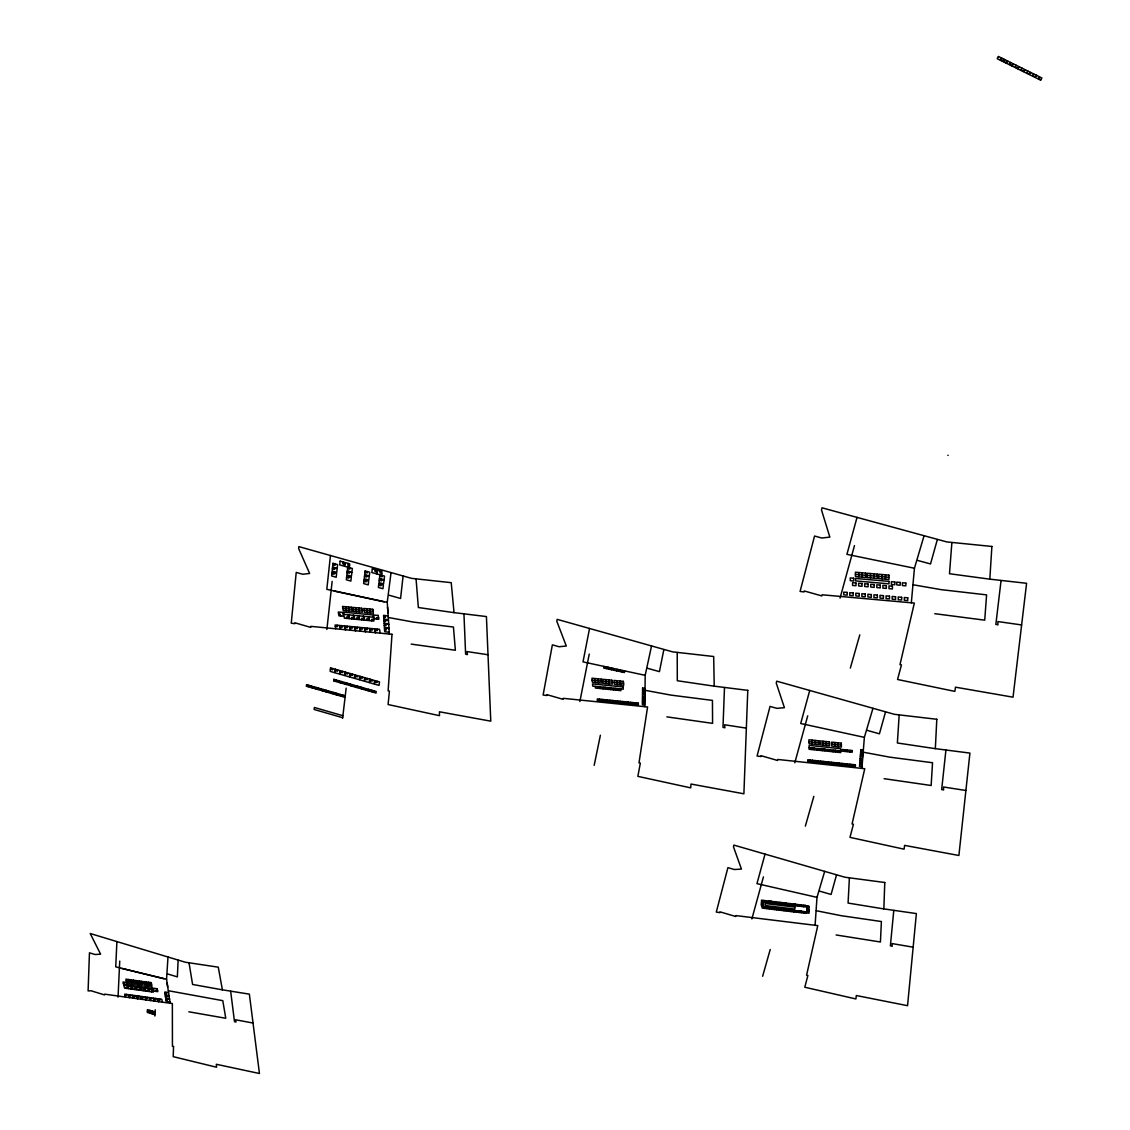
<?xml version="1.0" encoding="UTF-8"?>
<svg xmlns="http://www.w3.org/2000/svg" width="1130" height="1130" viewBox="0 0 1130 1130"><rect width="100%" height="100%" fill="white"/><g stroke="black" fill="none" stroke-linecap="round" stroke-linejoin="round"><path stroke-width="1.5" d="M947.844 455.376L948.141 455.305M644.849 706.674L645.173 675.33L651.544 645.965M644.199 701.25L644.185 703.03L642.433 702.761M644.255 697.154L644.227 698.947L642.476 698.665M644.298 692.775L644.284 694.569L642.532 694.286M644.354 688.34L644.326 690.133L642.575 689.865M724.485 687.577L722.988 727.339L724.867 727.805L724.627 724.782L746.28 728.13M116.899 941.587L115.74 966.856L166.548 979.244L170.15 1003.242M118.043 997.154L119.738 961.093M178.13 960.217L177.354 976.885L167.607 973.947M849.393 877.939L848.079 903.068L883.674 908.887M149.838 1013.172L150.008 1010.418M152.381 1013.949L152.55 1011.181M154.838 1016.025L155.22 1009.796M166.548 979.244L167.989 957.025M899.169 715.022L897.375 742.989L935.174 748.639M815.097 925.258L816.99 897.361L824.674 871.399M951.87 542.598L949.483 573.729L989.64 579.139M861.908 768.4L864.365 737.353L872.953 708.326M861.611 763.018L861.47 764.798L859.676 764.502M861.936 758.965L861.795 760.744L860.001 760.462M862.289 754.628L862.148 756.408L860.34 756.111M862.642 750.235L862.487 752.015L860.693 751.733M911.331 602.77L914.438 568.249L924.058 535.761M603.9 666.389L603.745 668.042L608.449 669.059L608.604 667.42M606.189 668.565L606.316 667.194L608.576 667.689M609.084 667.519L608.915 669.158L613.632 670.189L613.788 668.536M611.358 669.695L611.5 668.324L613.76 668.805M893.774 910.441L890.384 945.824L892.192 946.29L892.107 943.592L913.082 947.166M614.31 668.649L614.155 670.302L618.859 671.319L619.028 669.666M616.599 670.825L616.726 669.454L619 669.949M619.876 669.85L619.706 671.503L624.424 672.519L624.593 670.881M622.164 672.025L622.291 670.655L624.565 671.149M308.716 685.303L308.589 686.574L306.47 685.966M313.603 686.715L313.462 687.972L311.343 687.365M330.454 555.508L326.81 589.323L387.237 602.346L389.356 634.015M945.909 750.136L941.671 789.517L943.592 789.983L943.55 786.989L965.825 790.477M318.49 688.114L318.349 689.385L316.231 688.777M326.881 629.452L332.149 581.371M334.24 572.882L334.085 574.252L331.881 573.63M334.777 567.995L334.621 569.365L332.418 568.743M335.214 563.927L335.073 565.311L332.856 564.689M323.378 689.526L323.237 690.797L321.118 690.176M328.279 690.924L328.138 692.196L326.019 691.588M342.997 561.977L342.786 563.771L344.495 564.251M332.7 668.522L332.559 669.808L330.412 669.2M403.085 576.173L400.571 598.462L389.002 595.213M333.166 692.337L333.025 693.608L330.906 693.001M347.743 567.147L347.32 570.862L351.91 572.161L352.334 568.447L344.707 566.3L345.13 562.571L349.721 563.87L349.297 567.599M348.026 563.39L347.814 565.184L349.523 565.664M335.991 679.963L335.85 681.249L333.717 680.641M337.63 669.935L337.489 671.22L335.342 670.613M348.93 576.71L348.76 578.08L346.557 577.458M349.481 571.837L349.325 573.207L347.122 572.585M349.947 567.769L349.791 569.139L347.588 568.517M338.068 693.749L337.912 695.021L335.794 694.399M341.401 681.517L341.26 682.803L339.127 682.181M342.574 671.347L342.418 672.633L340.285 672.025M342.969 695.162L342.814 696.419L340.695 695.812M347.503 672.76L347.348 674.045L345.215 673.438M342.616 718.172L346.161 688.128M346.811 683.071L346.67 684.356L344.537 683.735M352.447 674.172L352.292 675.472L350.159 674.85M352.235 684.625L352.08 685.91L349.947 685.303M1001.053 580.566L995.855 624.396L997.889 624.876L997.889 621.557L1021.548 624.932M366.29 580.523L366.12 581.894L363.916 581.272M366.869 575.636L366.713 577.006L364.496 576.385M367.363 571.582L367.193 572.952L364.99 572.331M357.391 675.599L357.235 676.884L355.088 676.263M357.645 686.193L357.49 687.464L355.357 686.856M375.202 569.633L374.991 571.427L376.686 571.907M362.334 677.011L362.179 678.297L360.032 677.689M363.069 687.746L362.914 689.018L360.781 688.41M380.245 571.06L380.019 572.854L381.728 573.334M367.278 678.438L367.123 679.723L364.976 679.102M381.022 584.365L380.852 585.736L378.649 585.114M381.643 579.492L381.474 580.862L379.256 580.241M382.152 575.424L381.982 576.809L379.765 576.187M368.493 689.3L368.338 690.571L366.205 689.964M372.236 679.85L372.067 681.136L369.92 680.514M373.917 690.854L373.762 692.139L371.629 691.518M387.237 602.346L391.051 572.613M377.18 681.263L377.01 682.548L374.877 681.941M589.535 628.464L583.009 661.869L645.173 675.33M579.874 701.546L589.239 654.058M663.847 649.609L659.426 671.63L647.589 668.31M594.168 765.391L600.383 735.249M765.038 854.111L756.959 883.646L816.99 897.361M809.73 690.472L800.704 723.511L864.365 737.353M857.02 517.385L846.935 554.336L914.438 568.249M751.888 918.916L763.442 876.866M794.8 762.792L807.71 715.827M840.056 598.081L854.478 545.62M836.497 874.973L831.087 894.452L819.702 891.174M885.496 712.027L879.423 733.808L867.346 730.418M937.335 539.589L930.513 563.941L917.73 560.466M762.623 976.264L770.222 949.525M805.351 826.143L813.826 796.339M850.339 668.07L859.789 634.862M1001.222 57.884L1000.177 59.692L1002.776 60.963M1000.657 60.398L1001.9 58.223M1002.564 61.331L1003.807 59.156M1004.683 59.593L1003.652 61.401L1006.237 62.687M1010.46 62.447L1009.429 64.255L1012.014 65.54M1016.237 65.3L1015.192 67.108L1017.777 68.393M1022.014 68.153L1020.969 69.961L1023.554 71.246M1027.777 71.006L1026.732 72.814L1029.317 74.1M1033.555 73.86L1032.509 75.668L1035.094 76.939M1039.318 76.713L1038.272 78.521L1040.857 79.792M855.438 574.379L865.679 575.283M867.007 575.396L877.29 576.3M878.617 576.413L888.915 577.317M342.856 608.392L351.868 609.254M353.04 609.367L362.094 610.242M364.086 610.426L373.14 611.288M338.619 613.986L340.271 614.155L340.582 615.977M373.324 617.22L343.732 614.381L344.353 618.181L348.845 618.619L348.224 614.805M378.592 617.856L376.403 617.644L376.629 619.056M348.619 617.206L346.458 616.994L346.684 618.407M353.619 617.686L351.458 617.474L351.684 618.887M358.634 618.167L356.459 617.955L356.685 619.367M363.648 618.647L361.473 618.449L361.699 619.847M368.663 619.141L366.487 618.929L366.713 620.342M373.691 619.621L371.516 619.409L371.728 620.822M335.342 626.416L337.489 626.627L337.263 625.229M340.314 626.91L342.475 627.122L342.235 625.709M345.286 627.39L347.447 627.602L347.221 626.204M350.272 627.87L352.433 628.082L352.207 626.684M355.258 628.365L357.433 628.577L357.207 627.178M360.258 628.845L362.419 629.057L362.207 627.659M365.258 629.339L367.434 629.551L367.208 628.153M370.259 629.82L372.434 630.032L372.208 628.633M375.273 630.314L377.448 630.526L377.222 629.128M592.134 680.189L601.485 681.122M602.7 681.249L612.079 682.195M614.155 682.393L623.548 683.339M599.959 687.125L597.714 686.899L597.841 688.297M605.157 687.647L602.897 687.421L603.025 688.82M610.355 688.17L608.095 687.944L608.223 689.342M615.553 688.707L613.308 688.481L613.42 689.865M620.766 689.229L618.505 689.003L618.633 690.402M597.417 700.318L599.649 700.543L599.522 699.159M602.587 700.84L604.818 701.08L604.705 699.696M607.756 701.377L610.002 701.603L609.875 700.219M612.94 701.9L615.186 702.14L615.059 700.755M618.124 702.436L620.37 702.662L620.257 701.278M623.322 702.973L625.568 703.199L625.455 701.815M628.52 703.496L630.766 703.736L630.653 702.337M633.718 704.032L635.978 704.258L635.865 702.874M808.967 741.732L818.614 742.749M819.872 742.876L829.533 743.879M831.666 744.105L841.37 745.122M846.822 750.264L844.477 750.009L844.506 751.394M852.204 750.828L849.873 750.574L849.901 751.959M840.678 750.927L809.024 747.608L809.08 749.261L813.897 749.769L813.84 748.102M813.854 748.385L811.538 748.145L811.58 749.529M819.208 748.95L816.891 748.696L816.934 750.08M824.575 749.501L822.245 749.261L822.287 750.645M829.943 750.066L827.612 749.826L827.64 751.21M835.31 750.631L832.98 750.391L833.008 751.775M840.692 751.196L838.361 750.956L838.389 752.34M807.766 761.154L810.069 761.394L810.026 760.024M813.091 761.719L815.394 761.959L815.366 760.589M818.417 762.284L820.733 762.524L820.691 761.154M823.756 762.849L826.072 763.103L826.044 761.719M829.109 763.414L831.426 763.668L831.383 762.284M834.449 763.993L836.779 764.233L836.737 762.863M839.816 764.558L842.133 764.798L842.104 763.428M845.169 765.123L847.5 765.377L847.472 763.993M850.537 765.702L852.867 765.942L852.839 764.572M766.013 900.963L763.838 900.695L763.894 901.952M771.14 901.571L768.951 901.302L769.007 902.559M776.028 902.164L773.838 901.895L773.895 903.138M780.915 902.743L778.725 902.489L778.782 903.732M785.816 903.336L783.613 903.068L783.669 904.325M790.717 903.929L788.514 903.661L788.571 904.918M795.619 904.523L793.415 904.254L793.472 905.511M800.534 905.116L798.331 904.848L798.373 906.105M805.563 905.695L803.359 905.441L803.402 906.684M808.854 907.842L807.159 907.63L807.102 906.006M808.981 911.472L807.286 911.26L807.23 909.636M766.62 907.376L764.431 907.108L764.487 908.351M771.479 907.969L769.304 907.701L769.361 908.944M776.366 908.562L774.177 908.294L774.234 909.537M781.24 909.142L779.05 908.887L779.107 910.13M786.127 909.735L783.938 909.481L783.994 910.724M791.014 910.328L788.825 910.074L788.867 911.317M795.916 910.921L793.712 910.653L793.769 911.91M801.114 911.458L798.91 911.19L798.952 912.433M806.015 912.051L803.811 911.783L803.854 913.026M761.38 904.254L763.061 904.48L763.103 906.091M934.778 613.689L984.724 620.172L986.589 594.874L941.163 589.648L913.195 584.789M126.278 980.671L133.806 981.702M134.781 981.843L142.324 982.874M143.99 983.1L151.547 984.131M123.396 983.481L124.794 983.679L125.147 985.077M157.579 990.572L155.756 990.318L156.025 991.391M128.057 987.549L126.249 987.295L126.518 988.369M132.252 988.129L130.43 987.874L130.713 988.948M136.419 988.708L134.611 988.453L134.88 989.527M140.6 989.273L138.792 989.033L139.061 990.106M144.781 989.852L142.973 989.598L143.242 990.671M148.976 990.431L147.154 990.177L147.423 991.25M153.157 991.01L151.349 990.756L151.604 991.829M411.207 644.114L455.376 650.244L453.441 627.037L413.368 622.079L388.466 617.517M124.907 995.219L126.701 995.474L126.433 994.4M129.06 995.798L130.854 996.053L130.586 994.979M133.213 996.378L135.021 996.632L134.753 995.558M137.38 996.957L139.188 997.197L138.919 996.137M141.547 997.536L143.355 997.776L143.086 996.716M145.728 998.115L147.536 998.355L147.267 997.296M149.895 998.694L151.703 998.934L151.448 997.875M154.076 999.273L155.883 999.513L155.629 998.454M158.257 999.852L160.065 1000.092L159.81 999.033M666.884 716.872L712.592 723.355L712.437 700.402L670.923 695.105L645.244 690.345M453.879 612.63L418.354 607.516L416.066 578.984M884.112 778.683L931.148 785.491L932.533 762.736L889.776 757.157L863.419 752.227M714.047 686.15L677.308 680.74L677.209 652.519M487.934 654.736L466.987 651.572L467.453 654.623L465.617 654.171L463.95 613.971M387.562 607.163L387.929 612.785M388.155 616.034L383.579 615.327L383.833 619.099L388.409 619.805M383.706 617.15L385.401 617.404L385.274 615.582M388.438 620.229L383.861 619.523L384.129 623.294L388.692 624M383.988 621.331L385.683 621.599L385.556 619.777M388.72 624.424L384.158 623.704L384.412 627.475L388.96 628.181M384.271 625.526L385.966 625.78L385.839 623.972M388.988 628.591L384.44 627.885L384.694 631.642L389.243 632.348M384.567 629.693L386.248 629.961L386.121 628.153M836.115 934.962L880.425 941.996L881.4 921.529L841.144 915.681L816.312 910.724M188.837 1011.788L225.774 1018.271L222.78 1000.657L168.455 990.742M222.257 989.809L192.594 984.456L189.035 962.887M252.979 1023.017L235.464 1019.754L236.029 1022.071L234.489 1021.661L230.661 991.236M167.099 982.888L167.734 987.154M168.582 992.79L164.754 992.055L165.192 994.909L169.006 995.643M164.966 993.44L166.378 993.708L166.167 992.324M169.062 995.954L165.234 995.233L165.672 998.087L169.486 998.807M165.446 996.603L166.859 996.872L166.647 995.502M169.528 999.132L165.714 998.397L166.138 1001.237L169.952 1001.971M165.926 999.768L167.339 1000.036L167.127 998.666M334.113 591.047L384.172 601.838M121.899 968.481L163.991 978.735M345.257 695.812L340.836 694.54L340.667 696.066L345.074 697.337M342.899 715.714L314.38 707.479L314.154 709.485L342.658 717.705M155.078 1011.957L147.465 1009.641L147.31 1012.409L154.909 1014.726M147.394 1011.025L154.994 1013.342M129.512 997.606L128.792 994.739L132.535 995.248L133.255 998.129M129.103 997.55L128.368 994.668L124.625 994.16L125.359 997.041M130.925 979.851L131.687 982.874M133.679 998.186L132.945 995.304L136.702 995.827L137.422 998.708M128.41 979.512L129.173 982.521M137.832 998.765L137.111 995.883L140.869 996.406L141.589 999.287M146.18 999.923L145.459 997.041L149.216 997.564L149.923 1000.446M145.756 999.866L145.036 996.985L141.278 996.462L141.999 999.344M139.442 981.024L140.191 984.032M136.928 980.671L137.676 983.693M146.137 981.928L146.886 984.95M150.347 1000.502L149.626 997.62L153.398 998.143L154.104 1001.025M158.285 1001.604L157.579 998.722L153.807 998.2L154.528 1001.081M148.651 982.281L149.4 985.303M162.466 1002.183L161.76 999.301L158.002 998.779L158.709 1001.66M335.737 628.789L335.102 625.017L339.579 625.455L340.215 629.226M340.709 629.283L340.088 625.511L344.565 625.949L345.187 629.721M343.901 614.395L343.52 612.135L372.971 614.96L373.917 621.034L369.397 620.596L368.79 616.782M345.681 629.763L345.06 625.992L349.551 626.43L350.159 630.201M348.548 606.994L349.184 610.949M348.732 614.861L349.354 618.661L353.845 619.099L353.238 615.285M350.667 630.258L350.046 626.472L354.538 626.91L355.145 630.695M345.54 606.697L346.176 610.666M358.252 615.779L358.86 619.579L354.354 619.141L353.732 615.341M360.639 631.232L360.032 627.447L364.538 627.885L365.131 631.67M360.145 631.176L359.538 627.404L355.032 626.966L355.653 630.738M355.738 607.672L356.374 611.641M363.775 616.302L364.368 620.116L368.889 620.554L368.295 616.74M363.267 616.26L363.874 620.059L359.354 619.621L358.747 615.822M365.64 631.712L365.032 627.941L369.538 628.379L370.132 632.15M358.761 607.968L359.382 611.923M370.64 632.207L370.047 628.421L374.553 628.859L375.146 632.645M366.784 608.731L367.405 612.7M375.64 632.701L375.061 628.916L379.567 629.354L380.16 633.139M369.807 609.014L370.428 612.983M598.194 678.848L598.547 682.774M595.072 678.537L595.439 682.464M595.27 686.376L595.425 688.057L600.087 688.523L599.931 686.842M605.129 687.379L605.284 689.046L600.609 688.58L600.454 686.899M610.85 687.944L610.991 689.625L615.681 690.105L615.539 688.424M610.327 687.902L610.483 689.568L605.793 689.102L605.652 687.421M608.773 679.907L609.127 683.834M605.652 679.596L606.005 683.523M616.062 688.481L616.203 690.148L620.893 690.628L620.751 688.947M620.243 681.065L620.582 684.992M617.107 680.754L617.446 684.681M809.207 747.622L809.137 745.405L840.635 748.696L840.72 752.58L835.875 752.072L835.847 750.419M815.337 740.461L815.45 744.345M814.377 748.159L814.433 749.826L819.25 750.334L819.208 748.667M812.117 740.122L812.23 744.02M819.73 748.724L819.787 750.391L824.603 750.885L824.561 749.232M826.27 741.605L826.369 745.489M825.098 749.289L825.14 750.942L829.971 751.45L829.928 749.797M823.035 741.266L823.134 745.15M830.465 749.854L830.508 751.506L835.338 752.015L835.296 750.362M838.093 742.834L838.178 746.732M834.858 742.495L834.943 746.393M862.232 572.825L862.289 577.133M858.814 572.529L858.885 576.837M873.829 573.828L873.885 578.15M870.411 573.532L870.467 577.854M885.468 574.845L885.496 579.167M882.036 574.548L882.064 578.871M642.462 700.967L642.419 704.682L644.51 705.007L644.552 701.306L642.462 700.967M642.504 696.885L642.462 700.6L644.552 700.925L644.594 697.21L642.504 696.885M642.546 692.492L642.504 696.221L644.609 696.56L644.651 692.831L642.546 692.492M642.603 688.057L642.56 691.8L644.651 692.139L644.707 688.396L642.603 688.057M173.54 1046.507L173.215 1056.663L216.579 1067.228L216.31 1064.276L259.448 1073.5L249.363 994.146L222.398 989.824L218.274 967.167L185.278 962.223L90.216 933.521L100.612 954.186L94.991 954.497L89.454 952.816L88.098 990.925L91.064 990.77L104.539 994.923L104.567 994.146L172.353 1003.553L172.438 1046.267L173.54 1046.507M884.776 882.502L883.844 908.901L916.374 913.577L907.545 1005.686L856.328 995.53L855.89 998.948L804.8 987.239L807.879 975.473L806.58 975.204L817.767 925.611L735.913 915.597L735.672 916.501L720.022 911.853L719.824 912.63L716.293 912.08L727.904 867.642L734.359 869.521L741.449 869.083L733.455 846.794L733.893 845.099L844.887 877.219L884.776 882.502M747.778 690.359L743.893 793.797L690.981 784.036L690.727 787.864L637.857 776.366L640.343 763.103L638.987 762.849L647.589 706.97L563.376 698.34L563.178 699.357L546.92 694.639L546.75 695.515L543.12 695.021L552.372 644.849L559.082 646.741L566.3 646.021L556.822 621.274L557.175 619.353L672.562 651.855L713.68 656.516L714.216 686.164L747.778 690.359M936.798 719.273L935.343 748.653L969.921 753.088L958.89 855.495L904.607 845.381L904.085 849.181L849.972 837.358L853.433 824.25L852.062 823.982L864.747 768.711L777.878 759.473L777.61 760.49L761.041 755.688L760.815 756.549L757.072 756.027L770.038 706.405L776.875 708.341L784.418 707.677L776.239 683.071L776.734 681.178L894.395 714.315L936.798 719.273M991.886 546.454L989.824 579.153L1026.591 583.292L1013.031 697.182L955.486 687.181L954.864 691.391L897.559 679.497L901.443 664.892L899.989 664.638L914.34 603.067L822.131 594.79L821.835 595.92L804.306 590.976L804.052 591.936L800.082 591.442L814.56 536.03L821.807 538.021L829.844 537.103L821.482 509.941L822.047 507.822L946.785 541.92L991.886 546.454M391.997 634.297L388.127 690.868L389.426 691.108L388.099 704.541L439.499 715.671L439.443 711.787L490.773 721.166L486.423 616.57L454.034 612.63L451.223 582.684L411.574 578.362L298.829 546.609L298.645 548.544L309.62 573.461L302.769 574.266L296.215 572.416L291.257 623.209L294.761 623.675L294.845 622.785L310.75 627.39L310.863 626.359L391.997 634.297M859.817 762.736L859.534 766.408L861.682 766.747L861.964 763.075L859.817 762.736M860.142 758.682L859.845 762.369L862.006 762.708L862.289 759.035L860.142 758.682M860.481 754.332L860.198 758.032L862.345 758.371L862.642 754.685L860.481 754.332M860.834 749.953L860.537 753.654L862.699 753.992L862.995 750.292L860.834 749.953M306.597 684.695L306.442 686.221L310.835 687.478L310.99 685.952L306.597 684.695M311.485 686.094L311.329 687.619L315.722 688.89L315.877 687.365L311.485 686.094M316.372 687.506L316.202 689.032L320.609 690.289L320.779 688.777L316.372 687.506M332.036 572.26L331.627 575.947L336.203 577.246L336.613 573.546L332.036 572.26M332.559 567.373L332.163 571.074L336.74 572.373L337.15 568.658L332.559 567.373M333.011 563.305L332.601 567.02L337.192 568.319L337.602 564.605L333.011 563.305M321.259 688.919L321.089 690.43L325.497 691.701L325.666 690.176L321.259 688.919M340.102 561.158L339.678 564.887L344.269 566.187L344.692 562.457L340.102 561.158M326.16 690.317L325.991 691.843L330.384 693.114L330.553 691.588L326.16 690.317M330.567 667.901L330.172 671.375L334.607 672.661L335.003 669.172L330.567 667.901M331.048 691.73L330.878 693.255L335.285 694.512L335.455 693.001L331.048 691.73M333.859 679.356L333.689 680.896L338.11 682.167L338.294 680.627L333.859 679.356M335.497 669.313L335.102 672.802L339.537 674.073L339.932 670.599L335.497 669.313M346.712 576.088L346.303 579.789L350.879 581.074L351.303 577.388L346.712 576.088M347.277 571.201L346.853 574.916L351.43 576.201L351.868 572.5L347.277 571.201M335.949 693.142L335.765 694.653L340.172 695.925L340.356 694.399L335.949 693.142M339.268 680.91L339.099 682.449L343.52 683.721L343.704 682.181L339.268 680.91M340.427 670.74L340.031 674.215L344.466 675.486L344.876 672.011L340.427 670.74M345.37 672.152L344.961 675.627L349.396 676.898L349.806 673.423L345.37 672.152M344.678 682.464L344.509 684.003L348.93 685.274L349.114 683.735L344.678 682.464M350.3 673.565L349.89 677.04L354.34 678.311L354.749 674.836L350.3 673.565M350.102 684.017L349.919 685.557L354.34 686.828L354.538 685.289L350.102 684.017M364.072 579.902L363.634 583.589L368.225 584.888L368.663 581.201L364.072 579.902M364.665 575.015L364.213 578.715L368.804 580.015L369.256 576.314L364.665 575.015M365.145 570.961L364.707 574.676L369.298 575.961L369.75 572.246L365.145 570.961M355.244 674.977L354.834 678.452L359.269 679.723L359.693 676.263L355.244 674.977M355.512 685.571L355.329 687.111L359.764 688.382L359.947 686.842L355.512 685.571M372.307 568.814L371.841 572.543L376.459 573.842L376.911 570.113L372.307 568.814M360.188 676.404L359.764 679.865L364.213 681.15L364.637 677.675L360.188 676.404M360.936 687.125L360.753 688.664L365.188 689.936L365.371 688.396L360.936 687.125M377.349 570.24L376.883 573.955L381.488 575.255L381.954 571.54L377.349 570.24M365.131 677.816L364.707 681.291L369.157 682.562L369.595 679.088L365.131 677.816M378.818 583.744L378.352 587.445L382.943 588.73L383.409 585.043L378.818 583.744M379.426 578.871L378.96 582.572L383.564 583.871L384.031 580.17L379.426 578.871M379.934 574.803L379.468 578.518L384.073 579.817L384.539 576.102L379.934 574.803M366.36 688.693L366.162 690.218L370.612 691.489L370.795 689.964L366.36 688.693M370.089 679.229L369.651 682.704L374.101 683.975L374.539 680.514L370.089 679.229M371.784 690.246L371.586 691.772L376.036 693.057L376.219 691.518L371.784 690.246M375.033 680.656L374.595 684.116L379.044 685.402L379.496 681.927L375.033 680.656M998.426 56.5L997.197 58.675L1006.039 63.054L1007.282 60.879L998.426 56.5M1007.678 61.077L1006.435 63.238L1011.802 65.893L1013.045 63.732L1007.678 61.077M1013.455 63.93L1012.198 66.091L1017.579 68.746L1018.822 66.585L1013.455 63.93M1019.218 66.783L1017.975 68.944L1023.342 71.6L1024.599 69.439L1019.218 66.783M1024.995 69.636L1023.738 71.797L1029.105 74.453L1030.376 72.292L1024.995 69.636M1030.772 72.49L1029.515 74.651L1034.882 77.306L1036.139 75.145L1030.772 72.49M1036.535 75.343L1035.278 77.504L1040.645 80.159L1041.902 77.998L1036.535 75.343M865.651 573.122L855.396 572.232L855.466 576.54L865.707 577.444L865.651 573.122M877.261 574.139L866.992 573.235L867.035 577.557L877.304 578.461L877.261 574.139M888.9 575.142L878.603 574.252L878.646 578.574L888.929 579.478L888.9 575.142M853.644 578.221L850.24 577.924L850.283 580.679L853.687 580.99L853.644 578.221M889.013 581.385L855.565 578.461L855.608 580.919L889.028 583.857L889.013 581.385M894.833 581.992L891.386 581.682L891.415 584.464L894.847 584.761L894.833 581.992M900.2 582.444L896.754 582.134L896.768 584.916L900.2 585.213L900.2 582.444M905.822 583.08L902.376 582.783L902.39 585.552L905.822 585.863L905.822 583.08M855.947 582.981L852.543 582.67L852.585 585.439L855.989 585.736L855.947 582.981M862.006 583.518L858.602 583.207L858.645 585.976L862.049 586.272L862.006 583.518M868.066 584.041L864.662 583.744L864.69 586.498L868.108 586.809L868.066 584.041M874.14 584.577L870.722 584.281L870.75 587.035L874.168 587.346L874.14 584.577M880.213 585.114L876.795 584.817L876.824 587.572L880.242 587.883L880.213 585.114M886.301 585.651L882.883 585.354L882.897 588.123L886.33 588.419L886.301 585.651M892.389 586.188L888.971 585.891L888.985 588.659L892.418 588.956L892.389 586.188M847.133 592.417L843.757 592.12L843.799 594.86L847.189 595.157L847.133 592.417M853.164 592.953L849.774 592.657L849.817 595.397L853.207 595.694L853.164 592.953M859.196 593.49L855.806 593.193L855.848 595.934L859.238 596.23L859.196 593.49M865.241 594.041L861.851 593.73L861.879 596.471L865.283 596.781L865.241 594.041M871.301 594.578L867.897 594.267L867.925 597.007L871.329 597.318L871.301 594.578M877.346 595.115L873.942 594.804L873.97 597.558L877.374 597.855L877.346 595.115M883.42 595.651L880.002 595.355L880.03 598.095L883.434 598.406L883.42 595.651M889.494 596.202L886.075 595.891L886.09 598.646L889.508 598.942L889.494 596.202M895.567 596.739L892.149 596.428L892.163 599.183L895.582 599.493L895.567 596.739M901.655 597.29L898.223 596.979L898.237 599.733L901.655 600.03L901.655 597.29M907.743 597.827L904.311 597.516L904.325 600.27L907.743 600.581L907.743 597.827M351.557 607.276L342.531 606.414L343.181 610.384L352.193 611.245L351.557 607.276M361.77 608.251L352.73 607.389L353.365 611.358L362.405 612.22L361.77 608.251M372.829 609.31L363.761 608.449L364.397 612.404L373.451 613.279L372.829 609.31M378.211 615.455L373.677 615.017L374.27 618.83L378.804 619.268L378.211 615.455M342.786 612.446L338.28 612.008L338.915 615.822L343.407 616.245L342.786 612.446M601.315 679.158L591.951 678.226L592.318 682.153L601.668 683.085L601.315 679.158M611.909 680.232L602.53 679.285L602.883 683.212L612.262 684.159L611.909 680.232M623.379 681.376L613.971 680.43L614.325 684.356L623.718 685.303L623.379 681.376M623.068 686.969L592.544 683.89L592.756 686.122L623.266 689.201L623.068 686.969M601.937 699.414L597.29 698.933L597.445 700.6L602.092 701.066L601.937 699.414M607.121 699.936L602.46 699.456L602.615 701.123L607.262 701.603L607.121 699.936M612.305 700.473L607.629 699.993L607.785 701.659L612.446 702.125L612.305 700.473M617.489 700.995L612.813 700.515L612.969 702.182L617.63 702.662L617.489 700.995M622.672 701.532L618.011 701.052L618.152 702.719L622.828 703.199L622.672 701.532M627.885 702.055L623.195 701.575L623.336 703.241L628.012 703.722L627.885 702.055M633.082 702.592L628.393 702.111L628.534 703.778L633.224 704.258L633.082 702.592M638.295 703.128L633.605 702.648L633.746 704.315L638.422 704.795L638.295 703.128M818.558 740.8L808.896 739.797L809.024 743.681L818.671 744.684L818.558 740.8M829.491 741.93L819.815 740.927L819.914 744.811L829.59 745.828L829.491 741.93M841.327 743.173L831.624 742.156L831.722 746.054L841.412 747.057L841.327 743.173M846.808 749.981L841.963 749.473L841.991 751.139L846.85 751.648L846.808 749.981M852.204 750.546L847.345 750.038L847.387 751.704L852.232 752.213L852.204 750.546M812.512 760.292L807.724 759.784L807.766 761.422L812.569 761.931L812.512 760.292M817.852 760.857L813.049 760.349L813.091 761.987L817.894 762.496L817.852 760.857M823.191 761.422L818.388 760.914L818.431 762.552L823.233 763.075L823.191 761.422M828.53 761.987L823.728 761.479L823.77 763.131L828.573 763.64L828.53 761.987M833.884 762.552L829.067 762.044L829.109 763.696L833.926 764.205L833.884 762.552M839.251 763.117L834.42 762.609L834.463 764.261L839.279 764.77L839.251 763.117M844.604 763.696L839.774 763.174L839.816 764.826L844.647 765.349L844.604 763.696M849.972 764.261L845.141 763.753L845.169 765.406L850 765.914L849.972 764.261M855.353 764.826L850.509 764.318L850.537 765.971L855.382 766.479L855.353 764.826M766.013 900.709L761.465 900.158L761.535 901.669L766.069 902.206L766.013 900.709M771.126 901.316L766.592 900.765L766.649 902.277L771.197 902.813L771.126 901.316M776.013 901.909L771.465 901.359L771.536 902.856L776.084 903.407L776.013 901.909M780.915 902.503L776.352 901.952L776.423 903.449L780.971 904L780.915 902.503M785.802 903.082L781.24 902.531L781.31 904.042L785.859 904.593L785.802 903.082M790.703 903.675L786.141 903.124L786.198 904.636L790.76 905.187L790.703 903.675M795.605 904.268L791.042 903.717L791.099 905.215L795.661 905.766L795.605 904.268M800.52 904.862L795.944 904.311L796 905.808L800.577 906.359L800.52 904.862M805.549 905.455L800.972 904.904L801.029 906.401L805.605 906.952L805.549 905.455M808.812 906.218L806.764 905.963L806.877 909.353L808.91 909.594L808.812 906.218M794.828 907.108L765.165 903.52L765.264 905.526L794.899 909.113L794.828 907.108M808.925 909.848L806.891 909.594L807.004 912.969L809.038 913.21L808.925 909.848M766.606 907.122L762.072 906.585L762.143 908.068L766.677 908.619L766.606 907.122M771.479 907.715L766.931 907.164L767.002 908.661L771.536 909.212L771.479 907.715M776.352 908.308L771.804 907.757L771.875 909.255L776.409 909.805L776.352 908.308M781.226 908.901L776.691 908.351L776.748 909.848L781.296 910.399L781.226 908.901M786.113 909.495L781.565 908.944L781.635 910.441L786.183 910.992L786.113 909.495M791.014 910.088L786.452 909.537L786.508 911.034L791.071 911.585L791.014 910.088M795.901 910.681L791.353 910.13L791.41 911.613L795.958 912.178L795.901 910.681M801.099 911.204L796.537 910.653L796.594 912.15L801.156 912.701L801.099 911.204M806.001 911.797L801.438 911.246L801.495 912.743L806.057 913.294L806.001 911.797M763.343 902.771L761.323 902.517L761.436 905.879L763.442 906.133L763.343 902.771M133.425 980.19L125.896 979.159L126.673 982.182L134.188 983.213L133.425 980.19M141.956 981.363L134.413 980.332L135.162 983.354L142.705 984.385L141.956 981.363M151.18 982.62L143.609 981.589L144.358 984.611L151.914 985.643L151.18 982.62M126.772 982.493L123.015 981.984L123.763 984.88L127.506 985.402L126.772 982.493M152.056 987.239L127.422 983.863L127.859 985.586L152.479 988.976L152.056 987.239M157.126 988.736L153.355 988.227L154.061 991.123L157.847 991.646L157.126 988.736M127.591 985.727L123.834 985.205L124.568 988.1L128.326 988.623L127.591 985.727M131.786 986.306L128.029 985.784L128.763 988.679L132.521 989.202L131.786 986.306M135.967 986.871L132.196 986.363L132.93 989.259L136.688 989.767L135.967 986.871M140.148 987.451L136.377 986.928L137.111 989.838L140.869 990.346L140.148 987.451M144.329 988.03L140.558 987.507L141.292 990.403L145.05 990.925L144.329 988.03M148.524 988.609L144.753 988.086L145.473 990.982L149.231 991.504L148.524 988.609M152.705 989.174L148.934 988.665L149.654 991.561L153.426 992.084L152.705 989.174"/></g></svg>
